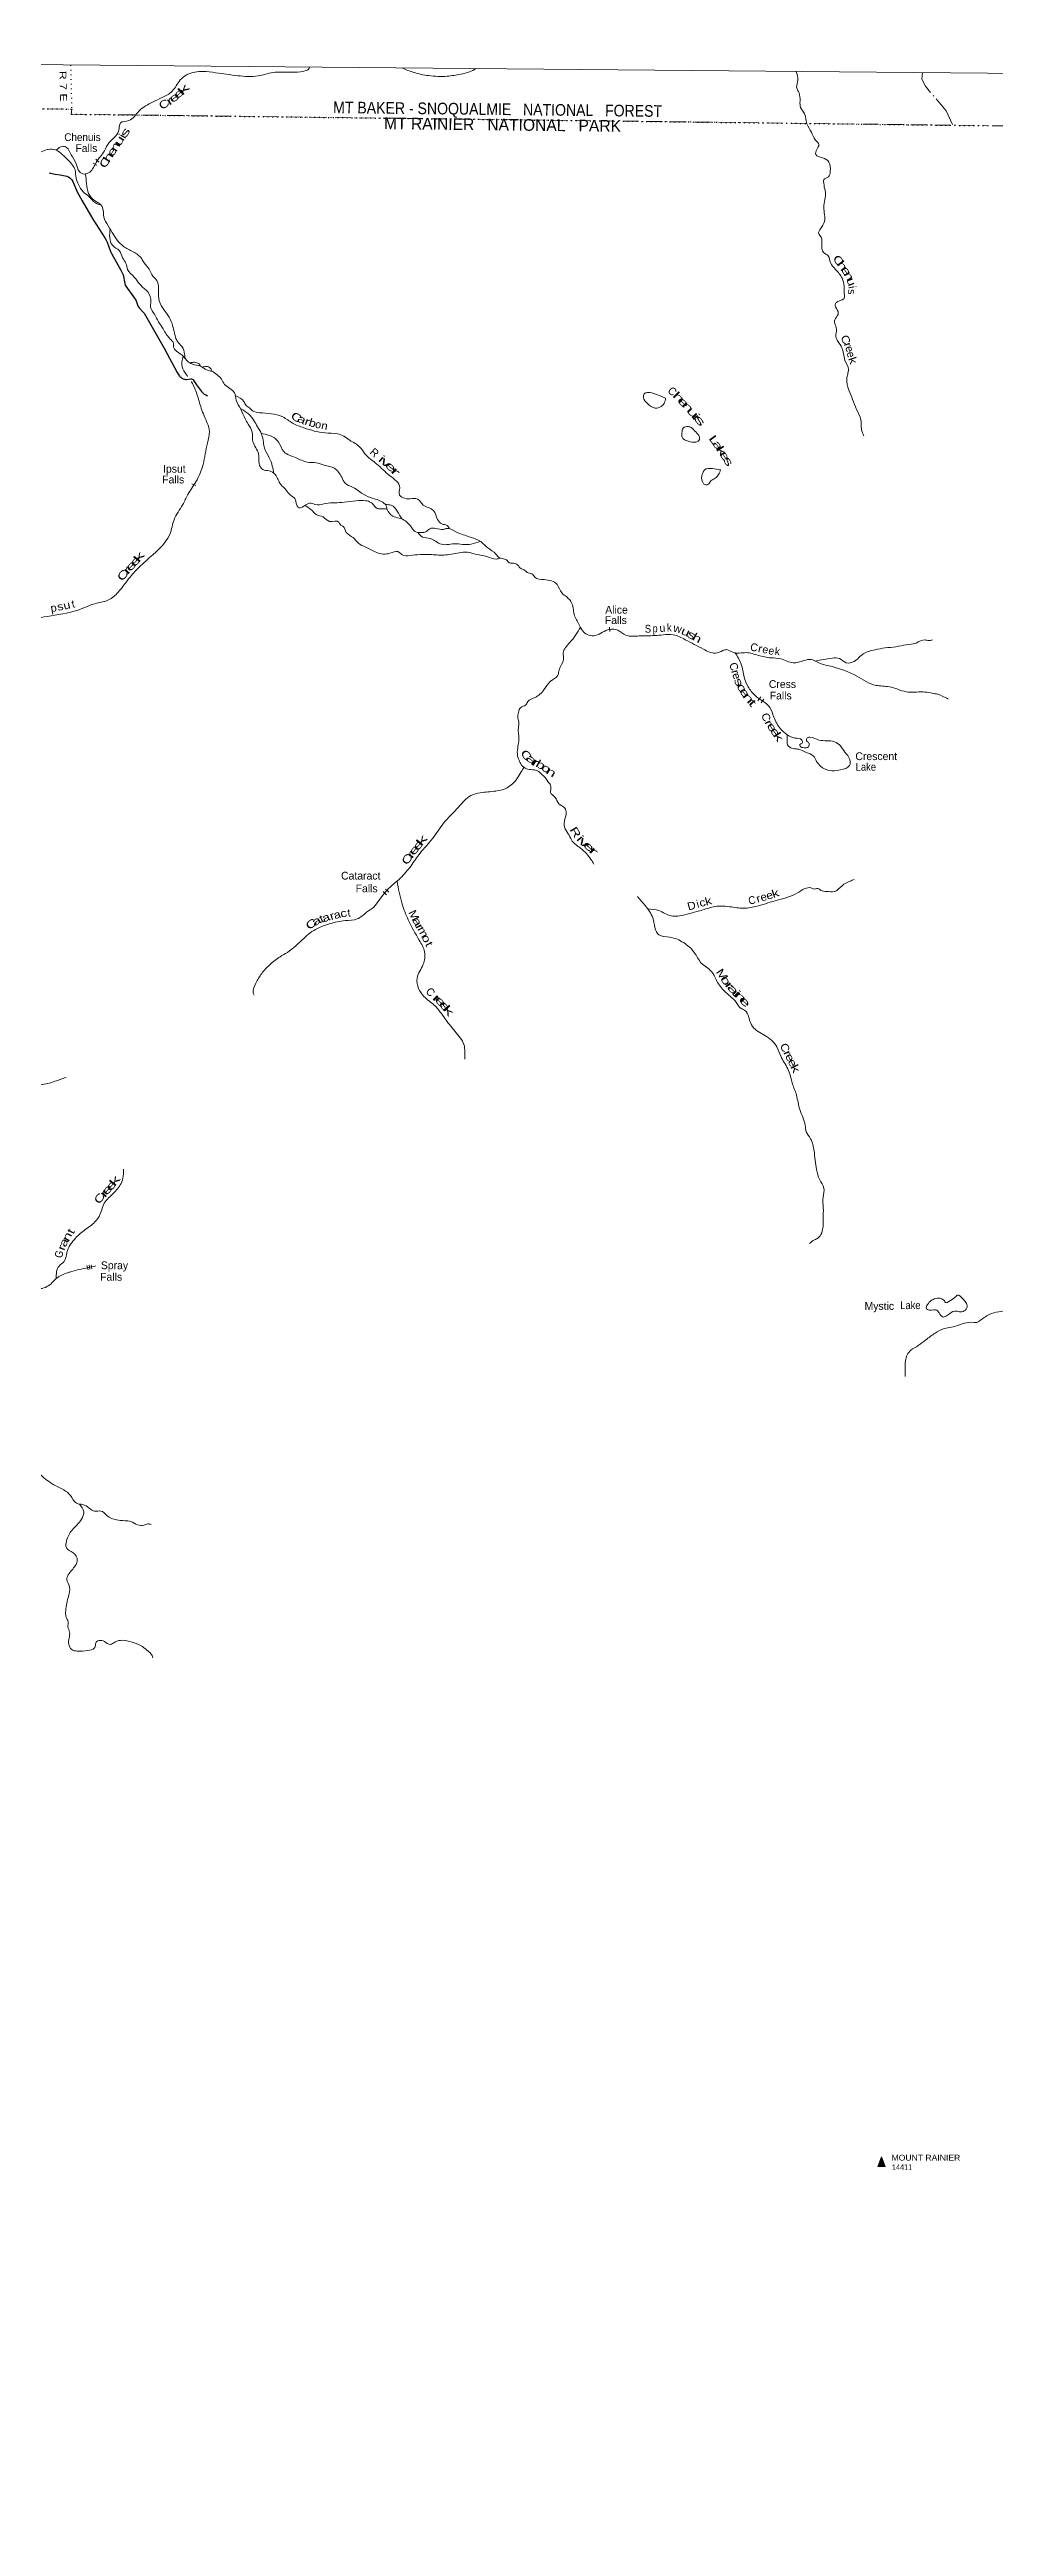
# Model space of a CAD drawing. Header units: feet. Extents: x -252658 to 9, y -366365 to -181930.
# Drawn here: x -212067 to -187806, y -245541 to -181930 of the extents above; entities that cross this region are included whole.
import ezdxf
from ezdxf.enums import TextEntityAlignment as Align

# ---------------------------------------------------------------- set-up
doc = ezdxf.new("R2010")
doc.units = ezdxf.units.FT
doc.header["$LTSCALE"] = 80
doc.linetypes.add('DOT_DASHED', pattern=[7.7, 5, -1.2, 0.3, -1.2])
doc.linetypes.add('DOTTED', pattern=[1.5, 0.3, -1.2])
for name, color, linetype, lineweight in [('29', 7, 'Continuous', 25), ('39', 7, 'Continuous', 13), ('4', 7, 'Continuous', 13), ('42', 7, 'Continuous', 13), ('44', 7, 'DOT_DASHED', 13), ('6', 7, 'DOTTED', 25)]:
    doc.layers.add(name, color=color, linetype=linetype, lineweight=lineweight)
doc.layers.add('41', color=7, linetype='Continuous')

msp = doc.modelspace()

# ---------------------------------------------------------------- hatches: boundary and pattern name
at = {"layer": '42'}
msp.add_hatch(color=256, dxfattribs=at).paths.add_polyline_path([(-190799.09, -236296.81), (-190710.73, -236048.88), (-190613.75, -236296.81)])

# ---------------------------------------------------------------- linework, layer by layer
at = {"layer": '29'}
msp.add_lwpolyline([(-212080.61, -185091.68), (-211968.56, -185124.44), (-211924.88, -185132.72), (-211795.88, -185148.53), (-211707.41, -185163.47), (-211619.45, -185184.78), (-211584.4, -185198.62), (-211547.06, -185222.78), (-211526.15, -185243.27), (-211496.53, -185279.89), (-211472.37, -185319.43), (-211452.34, -185359.69), (-211354.98, -185587.34), (-211227.46, -185817.7), (-210952.42, -186284.91), (-210650.82, -186764.84), (-210614.66, -186826.02), (-210591.51, -186879.06), (-210500.65, -187116.45), (-210479.48, -187164.63), (-210235.65, -187595.17), (-210193.66, -187681), (-210180.74, -187718.19), (-210136.8, -187942.24), (-210124.23, -187982.48), (-210110.44, -188005.95), (-209909.68, -188281.26), (-209866.62, -188344.23), (-209845.51, -188379.34), (-209831.47, -188412.33), (-209809.51, -188487.02), (-209790.68, -188531.55), (-209767.77, -188561.7), (-209668.92, -188664.95), (-209637.62, -188704.12), (-209124.95, -189601.46), (-208792.46, -190226.77), (-208767.9, -190263.77), (-208733.5, -190310.56), (-208720.32, -190325.93), (-208695.81, -190347.58), (-208667.58, -190366.71), (-208634.3, -190384.92), (-208603.55, -190393.71), (-208577.19, -190400.3), (-208551.51, -190399.56), (-208443.19, -190387.12), (-208423.27, -190384.55), (-208399.26, -190391.51), (-208377.29, -190413.48), (-208290.88, -190538.37), (-208166.01, -190710.3), (-208144.45, -190734.19), (-208118.09, -190760.55), (-208097.11, -190778.3), (-208058.78, -190800.09), (-208009.51, -190822.57)], dxfattribs=at)
at = {"layer": '39'}
for p, q in [((-210945.28, -184845.74), (-210857.45, -184899.8)), ((-210882.74, -184748.16), (-210799.12, -184825.63)), ((-208417.86, -193086.95), (-208307.53, -193127.33)), ((-197694.27, -196762.99), (-197678.25, -196872.13)), ((-193805.93, -198554.31), (-193880.6, -198651.66)), ((-193731.07, -198610.52), (-193799.63, -198705.96)), ((-203500.88, -203555.85), (-203417.68, -203640.06)), ((-203444.29, -203490.72), (-203359.03, -203572.94)), ((-211106.48, -213161.58), (-211074.21, -213267)), ((-211053.82, -213150.35), (-211034.14, -213254.87)), ((-210999.18, -213137.61), (-210985.14, -213244.7))]:
    msp.add_line(p, q, dxfattribs=at)
for points in [[(-211894.54, -184516.09), (-211738.42, -184414.95), (-211632, -184446.16), (-211511.03, -184630.46), (-211380.46, -184861.13), (-211301.94, -185061.11), (-211181.77, -185126.66), (-211036.26, -185077.75), (-210868.54, -184827.81), (-210658.04, -184529.99), (-210537.04, -184317.84), (-210294.38, -184026.36), (-210241.87, -183815.56), (-210033.76, -183751.15), (-209773.51, -183512.17), (-209410.54, -183272.15), (-209177.81, -183163.71), (-208918.34, -183001.19), (-208711.95, -182711.37), (-208537.34, -182574.2), (-208131.68, -182493.58), (-207803.71, -182524.9), (-207236.52, -182600.79), (-206712.91, -182605.82), (-206333.39, -182520.93), (-205853.94, -182511.45), (-205541.53, -182488.29), (-205416.07, -182431.14), (-205392.78, -182384.07)], [(-203017.65, -182403.31), (-202720.1, -182517.43), (-202334.24, -182599.63), (-201855.04, -182614.3), (-201512.11, -182561.25), (-201281.91, -182503.09), (-201119.63, -182420.04)], [(-192895.76, -182492.26), (-192853.13, -182712.92), (-192885.23, -182897.75), (-192824.31, -183045.24), (-192798.21, -183250.76), (-192783.81, -183417.93), (-192682.73, -183577.88), (-192620.93, -183836.06), (-192506.35, -184054.5), (-192403.64, -184252.71), (-192316.23, -184370.27), (-192365.84, -184494.56), (-192393.4, -184629.13), (-192218.98, -184707.27), (-192059, -184819.49), (-192021.15, -185057.32), (-192070.95, -185199.72), (-192188.51, -185273.05), (-192183.59, -185381.77), (-192181.92, -185416), (-192145.47, -185593.44), (-192187.69, -185979.41), (-192171.28, -186343.82), (-192273.89, -186529.98), (-192319.49, -186656.33), (-192258.01, -186749.49), (-192239.83, -186940.84), (-192195.53, -187138.48), (-192075.62, -187230.19), (-192018.93, -187397.77), (-191883.84, -187580.18), (-191716.96, -187805.17), (-191664.69, -188010.93), (-191665.97, -188135.69), (-191676, -188328.78), (-191872.4, -188429.53), (-191897.29, -188499.72), (-191822.32, -188653.39), (-191823.13, -188731.86), (-191907.16, -188873.94), (-191908.03, -188958.45), (-191863.29, -189113.83), (-191877.29, -189300.85), (-191828.18, -189422.07), (-191723.11, -189586.08), (-191645.79, -189902.78), (-191553.68, -190151.19), (-191574.97, -190263.68), (-191600.37, -190384.18), (-191542.94, -190676.53), (-191448.71, -190914.9), (-191348.64, -191173.45), (-191238.5, -191432.09), (-191222.78, -191667.7), (-191193.65, -191772.62), (-191156.14, -191847.44)], [(-213901.88, -183849.62), (-213692.04, -184017.84), (-213485.11, -184068.13), (-213271.64, -184267.39), (-213011.95, -184279.95), (-212940.4, -184373.21), (-212818.87, -184503.17), (-212709.45, -184635.03), (-212455.66, -184633.45), (-212107.85, -184497.94), (-211914.6, -184507.84), (-211740.55, -184622.21), (-211575.06, -184786.81), (-211412.29, -185019.8), (-211388.26, -185229.32), (-211323.53, -185398.98), (-211202.58, -185585.29), (-211054.75, -185703.43), (-210891.3, -185870.02), (-210753.65, -185916.71)], [(-211141.55, -185132.29), (-211119.82, -185370.76), (-211064.01, -185624.86), (-210898.82, -185817.62), (-210758.73, -185905.5), (-210680.84, -186165.85), (-210680.9, -186171.89), (-210596.61, -186398.09), (-210459.98, -186626.8), (-210171.59, -186983.76), (-209921.26, -187123.01), (-209701.54, -187302.21), (-209638.19, -187409.48), (-209510.97, -187573.71), (-209443.86, -187707.17), (-209314.52, -187861.36), (-209267.06, -188143.55), (-209249.35, -188381.19), (-209067.31, -188698.88), (-208940.61, -188913.42), (-208830.04, -189327.02), (-208784.75, -189428.08), (-208665.28, -189562.05), (-208602.79, -189753.83), (-208569.89, -189884.95), (-208466.08, -189974.49)], [(-210514.95, -186545.8), (-210521.8, -186763.05), (-210453.27, -186954.89), (-210273.48, -187099.5), (-210192.7, -187275.36), (-210107.59, -187421.07), (-210064.87, -187576.43), (-209891.64, -187771.29), (-209742.6, -187967.93), (-209545.12, -188154.97), (-209463.09, -188405.29), (-209476.6, -188544.02), (-209371.72, -188726.14), (-209271.01, -188922.32), (-209153.98, -189098.52), (-208971.4, -189363.9), (-208891.78, -189455.22), (-208875.03, -189590.22), (-208777.46, -189699.82), (-208701.47, -189752.88), (-208649.5, -189791.61), (-208587.75, -189861.9)], [(-208638.24, -189808.33), (-208666.55, -190079.22), (-208553.81, -190281.55), (-208521.69, -190325.59)], [(-208466.08, -189974.49), (-208341.76, -190028.01), (-208200.82, -190033.39), (-208258.73, -189984.54), (-208373.3, -189961.3), (-208466.08, -189974.49)], [(-208219.36, -190041.38), (-208199.02, -190053.53), (-208146.26, -190090.1)], [(-208147.03, -190090.25), (-208038.05, -190069.17), (-207935.84, -190118.45), (-207896.24, -190185.24), (-207990.77, -190172.25), (-208074.98, -190135.22), (-208146.26, -190090.1)], [(-207903.38, -190188.32), (-207654.7, -190396.85), (-207571.48, -190530.47), (-207321.91, -190744.17), (-207273.5, -190933.8), (-207157.05, -191166.35), (-207046.76, -191410.91), (-206967.61, -191548.51), (-206862.98, -191754.78), (-206847.37, -192000.45), (-206701.51, -192311.76), (-206687.95, -192561.43), (-206590.84, -192715.3), (-206430.06, -192749.05), (-206269.98, -192851.21), (-206131.52, -193098.05), (-205994.03, -193242.26), (-205882.57, -193372.12), (-205768.64, -193457.74), (-205720.03, -193627.25), (-205664.38, -193700.23), (-205488.35, -193621.42), (-205350.99, -193582.5), (-205186.25, -193622.32), (-204976.41, -193586.1), (-204738.57, -193568.26), (-204502.8, -193556.44), (-204196.3, -193521.15), (-203942.47, -193515.54), (-203822.07, -193558.96), (-203740.24, -193632.2), (-203654.47, -193713.52), (-203491.41, -193721.12), (-203397.48, -193735.97)], [(-208423.58, -190457.7), (-208418.75, -190465.97), (-208282.96, -190777.19), (-208171.92, -191144.51), (-208018.73, -191526.33), (-207962.51, -191740.19), (-208015.91, -192037.51), (-208124.22, -192583.84), (-208310.04, -193028.81), (-208514.83, -193358.89), (-208648.39, -193617.2), (-208871.94, -194009.49), (-208972.19, -194358.68), (-209109.49, -194588.79), (-209744.15, -195200.49), (-209998.75, -195477.77), (-210302.79, -195863.24), (-210550.56, -196064.11), (-210855.54, -196147.71), (-211336.7, -196324.2), (-212127.89, -196487.65), (-212743.26, -196592.41), (-213092.59, -196679.61), (-213384.91, -196904.2), (-213749.33, -197285.07), (-213757.64, -197309.14), (-214099.8, -197680.16), (-214540.3, -198213.23), (-214835.38, -198510.24), (-215147.54, -198704.46), (-215455.75, -198906.76), (-215728.39, -199175.81), (-215985.26, -199282.01), (-216355.14, -199409.26), (-216725.27, -199560.66)], [(-207298.21, -190818.17), (-207076.49, -190969.91), (-207019.08, -191067.05), (-206937.17, -191132.24), (-206835.28, -191213.71), (-206674.58, -191255.51), (-206374.78, -191284.55), (-206079.55, -191365.87), (-205829.38, -191521.22), (-205538.6, -191644.76), (-204994.12, -191774.76), (-204672.14, -191802.01), (-204509.58, -191857.91), (-204361.6, -191961.96), (-204097.56, -192139.58), (-203978.38, -192301.72), (-203662.97, -192576.43), (-203331.67, -192873.42), (-203073.04, -193185.82), (-203081, -193372.9), (-202991.05, -193440.17), (-202806.02, -193466.1), (-202618.81, -193475.95), (-202475.36, -193628.26), (-202337.04, -193691.97), (-202208.96, -193771.69), (-202102.49, -193996.09), (-201992.93, -194113.86), (-201862.41, -194153.35), (-201814.6, -194204.12), (-201804.75, -194226.35)], [(-196249.9, -190878.8), (-196494.66, -190785.89), (-196715.73, -190739.49), (-196798.63, -190770.89), (-196819.7, -190861.24), (-196714.57, -191019.22), (-196516.41, -191139.86), (-196364.92, -191097.04), (-196289.58, -191017.27), (-196249.9, -190878.8)], [(-207162.03, -191151.85), (-206958.91, -191289), (-206819.63, -191455.35), (-206726.63, -191617.24), (-206623.82, -191805.38), (-206577.59, -192011.09), (-206546.99, -192170.36), (-206424.63, -192415.04), (-206348.25, -192627.08), (-206313.95, -192808.39)], [(-206629.16, -191791.28), (-206430.8, -191837.42), (-206188.87, -192010.8), (-206054.4, -192253.58), (-205737.81, -192413.6), (-205450.94, -192525.02), (-205219.49, -192541.34), (-205012.68, -192603.7), (-204753.67, -192682.66), (-204566.73, -192915.88), (-204477.63, -193065.66), (-204285.31, -193166.11), (-204111.28, -193282.49), (-203883.01, -193413.48), (-203585.99, -193516.96), (-203449.91, -193602.79), (-203435.96, -193617.01)], [(-195659.19, -191608.94), (-195800.59, -191649.84), (-195830.15, -191782.38), (-195809.36, -191915.4), (-195725.33, -191970.54), (-195512.29, -192014.85), (-195393, -191969.71), (-195381.94, -191873.22), (-195475.36, -191751.58), (-195593.04, -191639.76), (-195659.19, -191608.94)], [(-194840.76, -192719.61), (-195046.99, -192692.44), (-195247.63, -192721.73), (-195296.83, -192805.78), (-195322.72, -192974.57), (-195241.47, -193104.15), (-195164.9, -193100.86), (-195089.44, -193009.02), (-194973.93, -192939.69), (-194888.38, -192845.93), (-194861.54, -192781.79), (-194840.76, -192719.61)], [(-205520.57, -193637.25), (-205354.65, -193743.45), (-205202.98, -193879.74), (-205044.42, -193933.59), (-204880.44, -194047.86), (-204638.93, -194066.28), (-204605.34, -194128.99), (-204533.29, -194173.96), (-204448.28, -194329.73), (-204274.43, -194464.22), (-204136.96, -194610.43), (-203950.64, -194706.81), (-203668.08, -194846.37), (-203327.9, -194865.74), (-203122.03, -194823.45), (-203016.12, -194904.96), (-202810.87, -194923.03), (-202305.08, -194897.71), (-201946.73, -194913.23), (-201549.34, -194852.65), (-201339.71, -194836.56), (-201102.65, -194895.18), (-200843.39, -194950), (-200598.34, -195014.74), (-200493.63, -194989.19)], [(-203436.79, -193616.17), (-203396.94, -193740.14), (-203255.7, -193912.55), (-203089.05, -193962.45), (-202928.68, -194036.44), (-202765.35, -194215.1), (-202695.73, -194300.29), (-202522.87, -194334.15), (-202403.86, -194317.19), (-202306.35, -194235.62), (-202149.19, -194229.08), (-201956.08, -194253.07), (-201873.27, -194229.72), (-201804.75, -194226.35)], [(-203436.05, -193616.92), (-203293.12, -193632.47), (-203143.6, -193782.82), (-203022.59, -193985.47)], [(-202607.92, -194331.4), (-202493.84, -194449.14), (-202298.82, -194483.21), (-202046.45, -194620.47), (-201865.43, -194644.35), (-201675.86, -194620.01), (-201462.55, -194638.16), (-201242.95, -194632.22), (-201008.15, -194561.75)], [(-201804.75, -194226.35), (-201580.31, -194337.18), (-201223.12, -194465.38), (-200986.59, -194576.33), (-200814.9, -194724.88), (-200607.09, -194885.86), (-200511.41, -194983.38), (-200441.11, -195002.16), (-200338.75, -195037.36), (-200269.03, -195112.49), (-200120.13, -195125.99), (-200036.1, -195181.14), (-199974.39, -195252.16), (-199880.17, -195295.33), (-199804.3, -195360.46), (-199681.81, -195395.85), (-199610.15, -195479.04), (-199371.12, -195541.71), (-199038.07, -195667.67), (-198915.42, -195884.18), (-198789.59, -195988.02), (-198656.35, -196154.32), (-198585.11, -196474.98), (-198521.99, -196604.38), (-198454.9, -196739.85), (-198223.64, -196971.49), (-198050.46, -196975.17), (-197688.35, -196819.67), (-197477.12, -196843.84), (-197268.93, -196968.6), (-196924.73, -196988.01), (-196529.88, -196979.73), (-196314.19, -196961.68), (-196053.65, -196958.38), (-195745.48, -197085.88), (-195276.66, -197327.85), (-194969.57, -197431.42), (-194777.55, -197364.85), (-194678.62, -197341.65), (-194526.25, -197409.52), (-194181.94, -197418.87), (-193868.47, -197490.31), (-193546.85, -197551.76), (-193295.34, -197576.31), (-192974.15, -197680.02), (-192699.65, -197622.29), (-192516.07, -197593.87), (-192317.54, -197678.28), (-191974.16, -197778.18), (-191342.22, -198021.72), (-190851.19, -198257.87), (-190505.15, -198295.41), (-190073.43, -198422.31), (-189638.45, -198428.51), (-189294.57, -198480.11), (-189031.84, -198589.3), (-189001.84, -198609.71), (-189003.86, -198609.69)], [(-198436.31, -196768.62), (-198715.05, -197166), (-198878.8, -197422.01), (-198872.53, -197597.15), (-198981.93, -197855.7), (-199015.59, -197996.24), (-199210.61, -198159.38), (-199373.93, -198373.14), (-199601.5, -198568.17), (-199787.91, -198677.06), (-199847.22, -198765.03), (-199970.68, -198824.22), (-200030.43, -198954.45), (-200041.96, -199097.22), (-200017.05, -199222.23), (-200030.29, -199334.8), (-200015.36, -199646.86), (-200055.4, -200016.76), (-200012.78, -200182.19), (-199947.58, -200305.57), (-199821.66, -200399.35), (-199522.21, -200462.6), (-199418.41, -200554.16), (-199324.71, -200647.63), (-199253.26, -200750.95), (-199193.87, -200852.14), (-199201.52, -201009.03), (-199091.99, -201130.83), (-198991, -201298.83), (-198862.97, -201384.58), (-198803.83, -201509.92), (-198855.22, -201807.26), (-198705.69, -202152.82), (-198624.5, -202288.43), (-198520.66, -202375.97), (-198430.72, -202443.24), (-198283.05, -202577.48), (-198165.76, -202727.52), (-198090.44, -202846.98)], [(-192405.92, -197634.99), (-191969.9, -197558.87), (-191788.75, -197570.67), (-191610.61, -197679.04), (-191406.82, -197642.77), (-191175.24, -197449.79), (-190876.09, -197346.01), (-190611.74, -197296.23), (-190339.56, -197268.66), (-190071.13, -197214.89), (-189818.92, -197171.03), (-189588.5, -197090.74), (-189494.03, -197109.76), (-189401.19, -197090.53)], [(-194469.36, -197412.28), (-194311.82, -197711.43), (-194232.67, -198046.25), (-194130.48, -198294.76), (-193951.52, -198519.86), (-193574.01, -198827.36), (-193469.77, -199071.86), (-193297.65, -199375.38), (-193134, -199521.85)], [(-193134, -199521.85), (-192929.49, -199612.36), (-192752.76, -199662.35), (-192745.51, -199740.91), (-192800.23, -199774.59), (-192796.64, -199816.89), (-192690.33, -199860.17), (-192581.36, -199839.08), (-192572.27, -199738.55), (-192628.08, -199681.67), (-192627.47, -199621.3), (-192544.59, -199591.91), (-192311.68, -199662.57), (-191913.34, -199706.65), (-191763.37, -199812.74), (-191648.18, -199970.81), (-191519.25, -200165.24), (-191526.86, -200318.11), (-191763.64, -200428.53), (-192055.88, -200447.86), (-192272.24, -200335.09), (-192371.68, -200211.38), (-192452.85, -200073.76), (-192637.2, -199981.43), (-192841.79, -199898.96), (-192942.38, -199887.93), (-193072.81, -199840.39), (-193126.46, -199769.44), (-193125.08, -199634.63), (-193134, -199521.85)], [(-199889.84, -200370.52), (-199979.98, -200518.57), (-200098.63, -200698.55), (-200352.51, -200905.4), (-200613.02, -200973.33), (-201010.25, -201017.81), (-201248.63, -201087.96), (-201567.92, -201388.76), (-201950.8, -201801.65), (-202228.64, -202185.36), (-202552.8, -202568.63), (-202785.7, -202890.38), (-203060.89, -203211.73), (-203323.03, -203438.63), (-203602.37, -203772.01), (-203745.2, -203951.76), (-203925.81, -204084.85), (-204167.26, -204257.61), (-204479.86, -204298.88), (-204885.58, -204385.53), (-205190.87, -204499.32), (-205539.91, -204755.56), (-205960.51, -205115.76), (-206148.98, -205228.66), (-206410.89, -205433.42), (-206620.63, -205656.79), (-206770.24, -205908.91), (-206839.09, -206141.69), (-206817.7, -206216.36)], [(-203146.29, -203289.32), (-203023.05, -203843.99), (-202856.37, -204284.3), (-202573.7, -204806.22), (-202437.75, -205101.34), (-202471.25, -205423), (-202629.95, -205775.66), (-202590.44, -206047.71), (-202353.77, -206341.78), (-202197.93, -206464.03), (-202034.66, -206648.73), (-201802.32, -206970.93), (-201521.84, -207313.72), (-201426.9, -207483.68), (-201404.59, -207665.01), (-201404.58, -207860.21)], [(-196714.13, -203995.74), (-196424.98, -204044.27), (-196108.12, -204178.13), (-195757.38, -204149.3), (-195260.52, -204013.21), (-194943.48, -203931.74), (-194651.49, -203936.56), (-194287.41, -203982.32), (-193936.5, -203937.39), (-193435.49, -203789.27), (-192859.41, -203587.53), (-192672.98, -203476.63), (-192521.76, -203459.97), (-192429.41, -203489.03), (-192330.56, -203473.88), (-192264.6, -203522.81), (-192115.84, -203550.41), (-191916.51, -203556.35), (-191719.57, -203403.29), (-191514.96, -203286.52), (-191409.78, -203243.26)], [(-196969.13, -203684.86), (-196770.15, -203922.22), (-196581.92, -204225.89), (-196423.29, -204666.12), (-196139.93, -204727.21), (-195790.89, -204865.4), (-195513.54, -205119.61), (-195333.04, -205391.01), (-195073.42, -205606.82), (-194913.16, -205888.09), (-194702.32, -206147.7), (-194409.23, -206438.29), (-194339.73, -206535.56), (-194225.56, -206597.03), (-194112.6, -206777.22), (-194106.83, -206803.43), (-194016.44, -207023.65), (-193704.54, -207248.02), (-193393.38, -207544.82), (-193295.1, -207781.22), (-193113.1, -208102.94), (-192992.17, -208488.47), (-192890.44, -208781.25), (-192803.62, -209154.38), (-192666.69, -209550.12), (-192638.25, -209723.46), (-192527.29, -209901.62), (-192437.84, -210214.41), (-192376.25, -210689.93), (-192292.35, -210954.36), (-192183.77, -211168.72), (-192206.32, -211403.95), (-192200.94, -211665.61), (-192204.16, -211979.52), (-192241.88, -212319.25), (-192346.05, -212461.13), (-192457.39, -212516.41), (-192554.84, -212591.94)], [(-178531.77, -206116.31), (-178727.92, -206092.11), (-178939.45, -206075.07), (-179237.21, -206173.07), (-179513.1, -206293.44), (-179694.48, -206435.19), (-179815.57, -206591.83), (-179884.23, -206899.56), (-180030.8, -207152.06), (-180206.64, -207482.32), (-180443.43, -207695.45), (-180671.03, -207824.52), (-180940.12, -207888.85), (-181122.69, -207968.45), (-181318.65, -207993.72), (-181710.99, -207926.01), (-182061.16, -207870.91), (-182278.89, -208016.16), (-182525.61, -208367.47), (-182798.15, -208690.34), (-182979.32, -208966.4), (-183378.6, -209415.77), (-183577.11, -209481.1), (-183674.38, -209515.8), (-183784.04, -209722.72), (-183876.62, -210010.07), (-183961.06, -210291.51), (-184075.77, -210574.53), (-184137.36, -210806.19), (-184274.55, -210960.6), (-184430.64, -211170.86), (-184506.99, -211300.08), (-184880.89, -211511.26), (-185169.84, -211703.6), (-185339.5, -212023.93), (-185509.54, -212221.97), (-186031.82, -212669.59), (-186370.85, -212987.51), (-186548.06, -213269.64), (-186657.32, -213446.5), (-186726.46, -213639.96), (-186906.29, -213815.81), (-187070.6, -214037.99), (-187236.4, -214220.05), (-187445.12, -214295.27), (-187695.9, -214347.83), (-187944.85, -214414.45), (-188068.97, -214496.88), (-188256.75, -214623.77)], [(-218180.07, -210817.41), (-217901.13, -210738.32), (-217556.06, -210673.22), (-217432.86, -210442.98), (-217239.93, -210287.86), (-216779.8, -210000.49), (-216518.05, -209811.83), (-216215.02, -209722.17), (-215629.17, -209745.91), (-215290.98, -209763.25), (-215027.63, -209812.07), (-214847.9, -209765.5), (-214630.4, -209570.38), (-214316.11, -209364.11), (-213821.28, -209032.79), (-213462.91, -208849.09), (-213312.81, -208745.88), (-212933.87, -208717.33), (-212533.19, -208532.02), (-212299.39, -208516.15), (-211927.89, -208427.15), (-211644.92, -208329.25)], [(-211896.71, -213493.67), (-211823.39, -213171.39), (-211693.33, -213057.94), (-211622.47, -212825.18), (-211401.16, -212455.01), (-211149.15, -212234.06), (-210870.88, -212005.31), (-210741.6, -211771.1), (-210681.42, -211598.61), (-210455.1, -211329.11), (-210253.25, -211089.57), (-210183.01, -210917.17), (-210170.53, -210681.84)], [(-219614.41, -213380.34), (-219357.49, -213509.49), (-219054.29, -213403.73), (-218708.33, -213252.1), (-218289.69, -213083.06), (-217917.39, -213112.8), (-217662.14, -213165.57), (-217188.92, -213174.14), (-216855.81, -213294.06), (-216360.84, -213538.3), (-215961.95, -213725.26), (-215673.48, -213876.95), (-215110.93, -214013.17), (-214703.84, -213988.91), (-214290.19, -214111.62), (-213754.14, -214277.77), (-213480.02, -214258.26), (-213116.72, -213986.06), (-212758.3, -213798.33), (-212762.29, -213794.26), (-212546.31, -213748.04), (-212132.93, -213699.69), (-211996.93, -213596.36), (-211858.62, -213464.87), (-211563.2, -213330.86), (-211550.9, -213326.84), (-211076.58, -213210.77), (-210878.76, -213168.4)], [(-219394.09, -213490.54), (-219177.97, -213680.26), (-218754.67, -213843.31), (-217959.11, -214040.12), (-217545.43, -214158.8), (-217085.15, -214251.78), (-216831.8, -214489.66), (-216645.79, -214616.22), (-216443.35, -214712.75), (-216134.21, -215009.53), (-215980.12, -215302.81), (-215991.88, -215467.72), (-216116.41, -215631.54), (-216069.36, -215756.76), (-216013.16, -215972.63), (-215932.46, -216156.53), (-215680.32, -216315.92), (-215269.1, -216478.86), (-214888.43, -216673.7), (-214699.06, -216866.69), (-214595.6, -216990.45), (-214512.09, -217095.89), (-214262.29, -217287.46), (-214113.29, -217488.12), (-213955.47, -217614.41), (-213709.68, -217803.93), (-213406.16, -217863.19), (-213124.61, -217904.13), (-212682.3, -218178.05), (-212261.27, -218562.44), (-211907.39, -218817.39), (-211531.23, -219060.49), (-211372.16, -219261.24), (-211219.47, -219298.94), (-211051.19, -219387.09), (-210913.06, -219468.91), (-210747.84, -219462.45), (-210593.93, -219576.62), (-210349.39, -219691.67), (-210132.07, -219711.87), (-209981.22, -219731.43), (-209808.89, -219817.61), (-209643.79, -219823.22), (-209540.8, -219796.04), (-209458.31, -219804.88)], [(-188615.79, -214016.36), (-188751.74, -213918.46), (-188820.81, -213976.16), (-188976.97, -214081.31), (-189043.76, -214112.87), (-189109.56, -214047.84), (-189328.68, -214007.5), (-189431.9, -214056.81), (-189523.6, -214160.58), (-189560.82, -214254.8), (-189476.71, -214301.9), (-189283.42, -214307.78), (-189229.72, -214374.7), (-189122.04, -214480.38), (-189012.82, -214435.15), (-188824.4, -214326.28), (-188701.74, -214345.57), (-188582.67, -214322.57), (-188503.04, -214216.67), (-188540.23, -214111.67), (-188615.79, -214016.36)], [(-188256.75, -214623.77), (-188527.38, -214626.97), (-188737.54, -214695.38), (-188911.21, -214740), (-189094.88, -214778.48), (-189329.71, -214894.96), (-189573.23, -215073.73), (-189764, -215214.78), (-189952.52, -215333.71), (-190050.43, -215453.51), (-190090.21, -215602.05), (-190100.74, -215843.43), (-190096.39, -216008.49)], [(-211301.9, -219284.06), (-211191.14, -219482.34), (-211243.47, -219675.02), (-211487.97, -219950.39), (-211633.91, -220236.76), (-211635.64, -220405.78), (-211459.73, -220536.27), (-211354.89, -220722.42), (-211388.29, -220836.8), (-211567.9, -221068.51), (-211623.82, -221218.91), (-211551.24, -221408.77), (-211592.39, -221690.11), (-211654.65, -222065.83), (-211639.83, -222192.76), (-211588.65, -222307.95), (-211596.01, -222436.68), (-211551.07, -222571.94), (-211566.77, -222728.76), (-211574.36, -222879.62), (-211497.26, -223021.22), (-211358.7, -223060.79), (-211082.63, -223047.35), (-210918.85, -222984.53), (-210889.97, -222918.39), (-210883.25, -222852.05), (-210796.01, -222790.5), (-210657.3, -222815.99), (-210513.05, -222889.82), (-210381.46, -222824.68), (-210197.75, -222782.17), (-209896.29, -222845.44), (-209679.8, -222946.13), (-209534, -223066.26), (-209464.13, -223127.31), (-209416.89, -223234.42)]]:
    msp.add_spline(points, degree=3, dxfattribs=at)
at = {"layer": '4'}
msp.add_lwpolyline([(-250643.67, -181929.5), (-219314.25, -182252.72), (-187984.41, -182532.85), (-156654.22, -182769.88), (-125323.73, -182963.82), (-93993.01, -183114.65), (-62662.1, -183222.4), (-31331.08, -183287.04), (0, -183308.59), (0, -366365.25), (-31582.88, -366343.53), (-63165.71, -366278.36), (-94748.41, -366181.36), (-126330.93, -366017.71), (-157913.21, -365822.21), (-189495.2, -365583.27), (-221076.82, -365300.9), (-252658.03, -364975.08)], close=True, dxfattribs=at)
msp.add_lwpolyline([(-250643.67, -181929.5), (-219314.25, -182252.72), (-187984.41, -182532.85), (-156654.22, -182769.88), (-125323.73, -182963.82), (-93993.01, -183114.65), (-62662.1, -183222.4), (-31331.08, -183287.04), (0, -183308.59), (0, -366365.25), (-31582.88, -366343.53), (-63165.71, -366278.36), (-94748.41, -366181.36), (-126330.93, -366017.71), (-157913.21, -365822.21), (-189495.2, -365583.27), (-221076.82, -365300.9), (-252658.03, -364975.08)], close=True, dxfattribs=at)
at = {"layer": '42'}
msp.add_lwpolyline([(-190799.09, -236296.81), (-190710.73, -236048.88), (-190613.75, -236296.81)], close=True, dxfattribs=at)
at = {"layer": '44'}
msp.add_line((-156664.69, -184291.91), (-187995.57, -183885.06), dxfattribs=at)
for points in [[(-188887.7, -183850.38), (-189045.13, -183502.22), (-189580.93, -182873.31), (-189672.08, -182690.49), (-189650.67, -182519.03)], [(-214025.97, -183433.2), (-213329.61, -183437.73), (-211499.04, -183459.35), (-211510.44, -183590.05), (-187995.57, -183885.06)]]:
    msp.add_lwpolyline(points, dxfattribs=at)
at = {"layer": '6'}
for points in [[(-211526.33, -182326.64), (-211499.04, -183459.35), (-211510.44, -183590.05), (-187995.57, -183885.06)], [(-219325.44, -183414.75), (-218781.57, -183423.54), (-216829.94, -183424.2), (-213329.61, -183437.73), (-211499.04, -183459.35)]]:
    msp.add_lwpolyline(points, dxfattribs=at)

# ---------------------------------------------------------------- texts
at = {"layer": '41'}
for s, rotation, width, p in [('r', 34.128, 1.8, (-208926.64, -183326.42)), ('e', 36.756, 1.7, (-208810.82, -183237.08)), ('e', 41.905, 1.9, (-208683.56, -183125.73)), ('k', 43.808, 2.25, (-208561.03, -183025.71)), ('C', 31.412, 1.35, (-209076.14, -183415.97)), ('e', 58.535, 1.55, (-210382.22, -184603.02)), ('n', 61.068, 1.55, (-210299.96, -184472.14)), ('u', 58.052, 1.7, (-210195.59, -184323.47)), ('i', 59.686, 1.3, (-210111.99, -184203.44)), ('s', 60.06, 1.75, (-210041.96, -184104.57)), ('C', 54.63, 1.45, (-210568.41, -184885.08)), ('h', 57.864, 1.65, (-210477.21, -184748.11)), ('C', 304.095, 1.45, (-191892.85, -187401.96)), ('h', 306.513, 1.8, (-191792.59, -187541.36)), ('e', 306.588, 1.7, (-191691.82, -187676.26)), ('n', 300.542, 1.6, (-191626.46, -187796.71)), ('u', 289.845, 1.35, (-191575.49, -187930.59)), ('C', 293.414, 1.2, (-191717.48, -189416.9)), ('r', 288.895, 1.3, (-191662.51, -189543.07)), ('e', 285.024, 1.05, (-191619.59, -189645.33)), ('k', 288.553, 1.3, (-191535.85, -189945.96)), ('h', 315.76, 2.1, (-195979.48, -190934.21)), ('C', 325.535, 1.45, (-205781.06, -191457.11)), ('a', 334.951, 1.45, (-205632.88, -191515.35)), ('r', 339.005, 1.35, (-205481.36, -191572.57)), ('b', 343.257, 1.2, (-205343.4, -191614.08)), ('e', 315.76, 2, (-195864.14, -191059.4)), ('n', 313.33, 2.1, (-195750.25, -191175.61)), ('u', 313.33, 2.1, (-195627.92, -191317.95)), ('i', 310.9, 1.7, (-195540.24, -191428.55)), ('s', 310.9, 2.15, (-195445.63, -191522.04)), ('n', 349.037, 1.1, (-205024.91, -191686.8)), ('L', 306.04, 1.75, (-195080.42, -192019.81)), ('a', 303.61, 1.7, (-194991.23, -192146.76)), ('k', 303.61, 1.8, (-194895.11, -192291.44)), ('i', 318.948, 1.75, (-203608.18, -192518.88)), ('v', 318.272, 2.05, (-203492.1, -192612.15)), ('e', 317.98, 1.9, (-203374.74, -192714.3)), ('r', 315.205, 2.25, (-203251.77, -192837.47)), ('e', 301.18, 1.5, (-194812.96, -192416.6)), ('s', 301.18, 1.8, (-194722.94, -192558.67)), ('r', 50.272, 2.05, (-210002.83, -195360.73)), ('e', 47.867, 1.9, (-209904.52, -195251.39)), ('e', 48.016, 1.9, (-209794.73, -195132.53)), ('k', 51.232, 2, (-209696.54, -195022.06)), ('C', 52.821, 1.5, (-210107.18, -195486.14)), ('p', 10.57, 1.05, (-211948.06, -196365.51)), ('s', 11.673, 1.2, (-211774.14, -196330.61)), ('u', 13.324, 1.2, (-211601.76, -196296.52)), ('S', 0.602, 0.9, (-196701.85, -196905)), ('p', 1.801, 0.85, (-196516.07, -196894.83)), ('k', 2.31, 0.9, (-196152.22, -196871.19)), ('w', 348.146, 1.1, (-195961.29, -196897.08)), ('u', 336.313, 1.45, (-195775.61, -196972.2)), ('s', 332.507, 1.65, (-195625.42, -197053.35)), ('h', 332.118, 1.5, (-195487.06, -197129.82)), ('C', 287.772, 1.05, (-194590.54, -197804.12)), ('r', 347.273, 1.15, (-193841.1, -197410.02)), ('r', 285.462, 1.2, (-194553.08, -197939.79)), ('e', 284.393, 1.05, (-194520.15, -198043.05)), ('s', 293.372, 1.5, (-194461.72, -198210.05)), ('c', 304.617, 1.85, (-194375.96, -198376.15)), ('e', 305.756, 1.65, (-194299.77, -198505.06)), ('n', 309.442, 1.9, (-194199.61, -198643.18)), ('t', 312.31, 1.9, (-194091.05, -198776.98)), ('C', 290.71, 1.1, (-193762.18, -199110.62)), ('r', 294.418, 1.45, (-193692.81, -199257.95)), ('e', 301.91, 1.55, (-193602.36, -199386.99)), ('e', 304.171, 1.6, (-193514.17, -199516.44)), ('k', 302.171, 1.75, (-193435.85, -199633.16)), ('C', 308.451, 1.55, (-199900.14, -200118.97)), ('a', 320.304, 1.9, (-199756.53, -200236.87)), ('r', 328.187, 1.7, (-199634.02, -200319.73)), ('b', 329.482, 1.55, (-199507.02, -200384.89)), ('o', 328.133, 1.55, (-199369.48, -200472.68)), ('n', 327.629, 1.65, (-199239.26, -200568.85)), ('e', 49.881, 1.85, (-202530.85, -202423.56)), ('k', 49.672, 2.1, (-202438.95, -202304.84)), ('R', 300.959, 1.45, (-198650.09, -202081.95)), ('i', 309.449, 1.65, (-198520.96, -202250.55)), ('v', 312.676, 2.1, (-198411.2, -202367.54)), ('C', 54.265, 1.45, (-202806.73, -202778.05)), ('r', 53.937, 1.9, (-202715.35, -202658.96)), ('e', 49.881, 1.85, (-202631.17, -202544.16)), ('e', 317.043, 1.95, (-198286.16, -202466.84)), ('r', 315.528, 2.25, (-198162.5, -202583.73)), ('k', 18.612, 1.35, (-193400.73, -203693.58)), ('t', 25.457, 1.25, (-205040.69, -204342.52)), ('a', 20.231, 1.3, (-204934.65, -204312.11)), ('r', 17.811, 1.3, (-204782.53, -204272.74)), ('a', 16.298, 1.2, (-204656.38, -204240.86)), ('c', 15.574, 1.25, (-204493.77, -204206.55)), ('M', 296.396, 1.2, (-202798.88, -204206.81)), ('D', 15.326, 1.1, (-195558.77, -204012.63)), ('c', 15.309, 1.2, (-195280.86, -203931.98)), ('k', 15.039, 1.25, (-195128.99, -203895.04)), ('C', 11.493, 0.95, (-194013.5, -203872.36)), ('r', 15.688, 1.2, (-193842.38, -203825.56)), ('e', 15.688, 1.1, (-193709.23, -203786.8)), ('e', 17.261, 1.15, (-193553.45, -203742.81)), ('C', 36.646, 1.5, (-205288.08, -204463.29)), ('a', 29.38, 1.55, (-205167.15, -204394.31)), ('a', 298.22, 1.5, (-202716.07, -204372.67)), ('r', 299.016, 1.6, (-202645.79, -204506.29)), ('m', 298.678, 1.25, (-202564.82, -204639.39)), ('o', 296.651, 1.35, (-202481.27, -204805.89)), ('t', 297.799, 1.35, (-202407.52, -204947.35)), ('M', 304.433, 1.4, (-194880.46, -205745.59)), ('o', 304.734, 1.65, (-194788.57, -205893.48)), ('r', 307.789, 1.95, (-194688.46, -206023.72)), ('a', 311.373, 2, (-194590.6, -206134.84)), ('i', 314.925, 1.9, (-194485.09, -206248.36)), ('r', 315.632, 2.25, (-202187.3, -206365.62)), ('e', 314.588, 2.05, (-202093.53, -206453.26)), ('e', 312.638, 1.95, (-201992.86, -206557.93)), ('k', 309.846, 2.05, (-201902.41, -206672.73)), ('n', 315.567, 2.15, (-194393.18, -206329.1)), ('e', 314.118, 2, (-194286.66, -206448.55)), ('C', 292.518, 1.15, (-193276.36, -207600.51)), ('r', 294.749, 1.5, (-193205.13, -207744.92)), ('e', 293.365, 1.3, (-193148.02, -207856.17)), ('e', 294.08, 1.3, (-193080.49, -207993.1)), ('k', 295.736, 1.55, (-193008.77, -208141.98)), ('e', 49.858, 1.85, (-210512.58, -211271.64)), ('e', 49.903, 1.85, (-210414.37, -211164.79)), ('k', 51.357, 2, (-210316.61, -211043.46)), ('C', 57.889, 1.4, (-210703.17, -211483.07)), ('r', 49.91, 2.05, (-210593.58, -211367.08)), ('n', 63.734, 1.5, (-211528.58, -212457.49)), ('t', 60.419, 1.4, (-211434.92, -212326.89)), ('G', 76.644, 0.9, (-211727.13, -212888.48)), ('r', 69.167, 1.35, (-211668.07, -212733.9)), ('a', 63.571, 1.45, (-211612.95, -212607.9))]:
    msp.add_text(s, height=200, rotation=rotation, dxfattribs=dict(at, width=width)).set_placement(p, align=Align.CENTER)
for s, width, p in [('Chenuis', 0.95, (-211688.48, -184279.86)), ('Lake', 0.9, (-191368.9, -200450.66)), ('Lake', 0.9, (-190225.96, -214277.71))]:
    msp.add_text(s, height=200, dxfattribs=dict(at, width=width)).set_placement(p)
for s, p in [('Falls', (-211405.01, -184561.68)), ('Ipsut', (-209153.04, -192795.41)), ('Falls', (-209175.28, -193072.37)), ('Alice', (-197800.2, -196416.91)), ('Falls', (-197809.94, -196683.74)), ('Cress', (-193598.34, -198325.69)), ('Falls', (-193576.93, -198619.79)), ('Crescent', (-191376.69, -200177.98)), ('Cataract', (-204582.01, -203245.72)), ('Falls', (-204208.16, -203572.94)), ('Spray', (-210749.43, -213252.21)), ('Falls', (-210768.91, -213548.27)), ('Mystic', (-191141.1, -214297.18))]:
    msp.add_text(s, height=200, dxfattribs=at).set_placement(p)
for s, rotation, p in [('s', 272.734, (-191567.57, -188154.94)), ('i', 281.882, (-191553.16, -188052.76)), ('e', 283.014, (-191585.76, -189784.36)), ('C', 318.19, (-196143.36, -190779.43)), ('o', 346.331, (-205189, -191653.31)), ('R', 318.942, (-203789.41, -192356.54)), ('t', 14.022, (-211440.07, -196260.87)), ('u', 4.493, (-196325.4, -196883.13)), ('C', 347.05, (-193999.41, -197377.33)), ('e', 348.838, (-193705.45, -197435.04)), ('e', 348.771, (-193550.98, -197466.53)), ('k', 355.081, (-193387.32, -197485.24)), ('t', 7.129, (-204368.4, -204198.73)), ('i', 15.326, (-195400.73, -203967.51)), ('C', 313.945, (-202358.28, -206202.92))]:
    msp.add_text(s, height=200, rotation=rotation, dxfattribs=at).set_placement(p, align=Align.CENTER)
at = {"layer": '42'}
for s, width, p in [('MOUNT RAINIER', 1.1, (-190449.01, -236145.81)), ('14411', 0.9, (-190437.18, -236390.56))]:
    msp.add_text(s, height=150, dxfattribs=dict(at, width=width)).set_placement(p)
at = {"layer": '44', "width": 0.9}
msp.add_text('MT BAKER - SNOQUALMIE   NATIONAL   FOREST', height=300, rotation=359.341, dxfattribs=at).set_placement((-204786.9, -183562.91))
at = {"layer": '44'}
msp.add_text('MT RAINIER   NATIONAL   PARK', height=300, rotation=359.341, dxfattribs=at).set_placement((-203480.91, -183973.04))
at = {"layer": '6', "width": 1.35}
msp.add_text('R 7 E', height=175, rotation=271.38, dxfattribs=at).set_placement((-211812.68, -182480.08))

doc.saveas('drawing.dxf')
